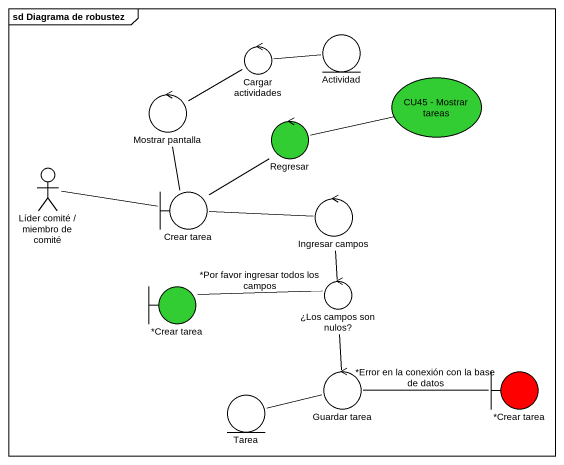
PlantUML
@startuml
mainframe sd Diagrama de robustez
entity Actividad
control "Cargar actividades" as Cargar_actividades
usecase "CU45 - Mostrar tareas" as CU45_Mostrar_tareas #32CD32
control "Mostrar pantalla" as Mostrar_pantalla
control Regresar #32CD32
actor "Líder comité / miembro de comité" as Líder_comité_miembro_de
boundary "Crear tarea" as Crear_tarea
control "Ingresar campos" as Ingresar_campos
boundary "*Crear tarea" as Crear_tarea_2 #32CD32
control "¿Los campos son nulos?" as Los_campos_son_nulos
control "Guardar tarea" as Guardar_tarea
boundary "*Crear tarea" as Crear_tarea_3 #FF0000
entity Tarea
Cargar_actividades -right- Actividad
Mostrar_pantalla -right- Cargar_actividades
Mostrar_pantalla -- Crear_tarea
Regresar -right- CU45_Mostrar_tareas
Líder_comité_miembro_de -right- Crear_tarea
Crear_tarea -up- Regresar
Crear_tarea -right- Ingresar_campos
Ingresar_campos -- Los_campos_son_nulos
Los_campos_son_nulos -left- Crear_tarea_2 : *Por favor ingresar todos los campos
Los_campos_son_nulos -- Guardar_tarea
Guardar_tarea -right- Crear_tarea_3 : *Error en la conexión con la base de datos
Guardar_tarea -left- Tarea
@enduml
